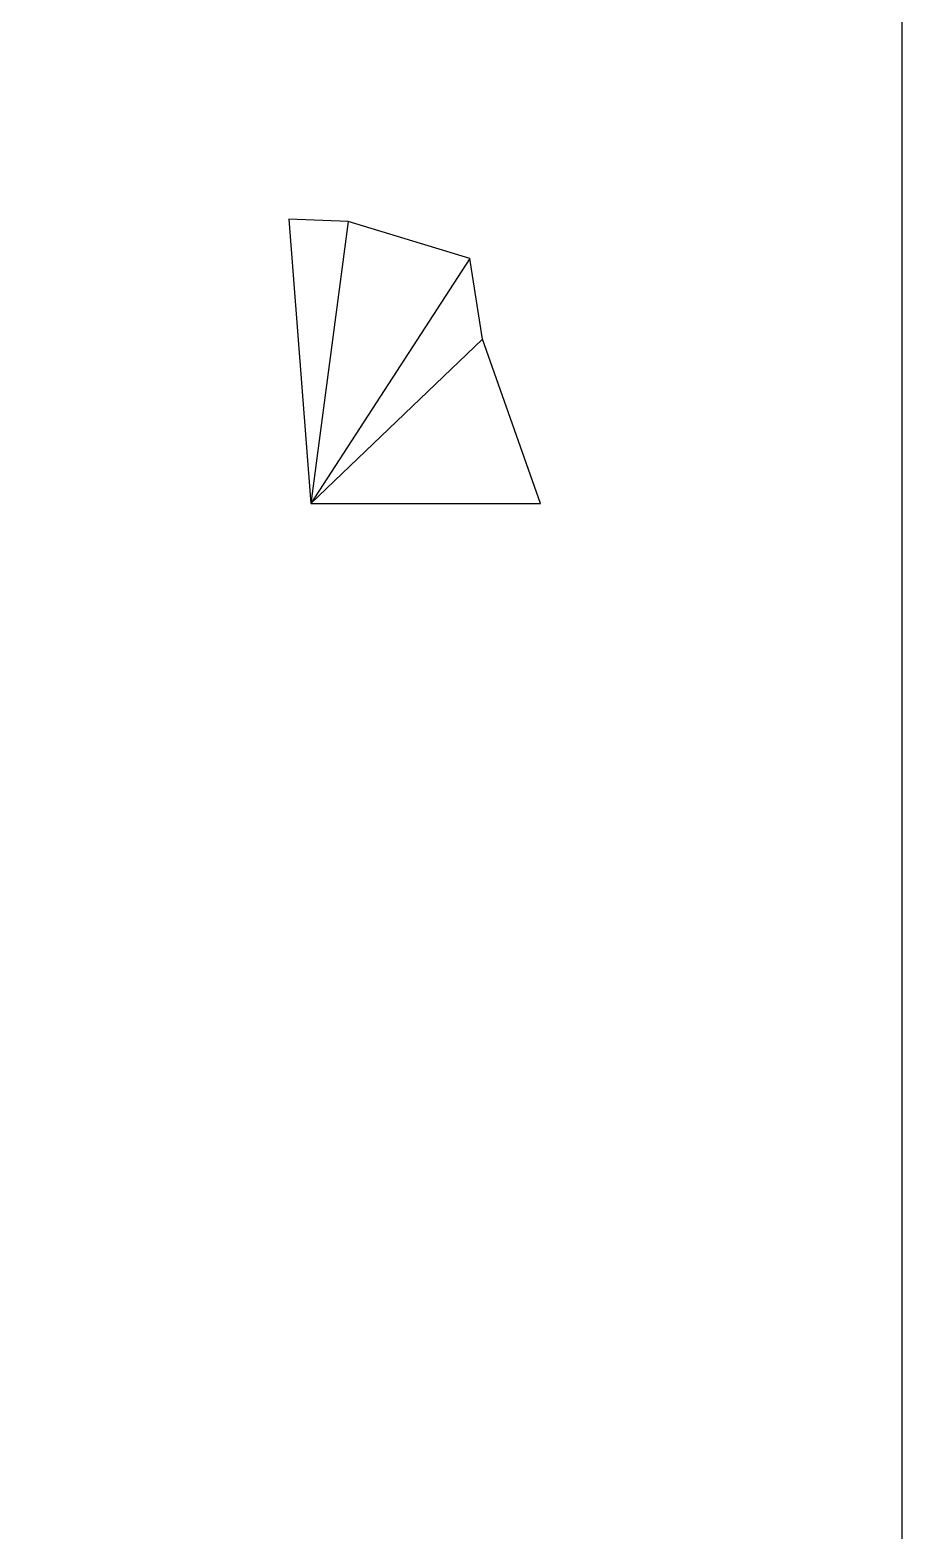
# Model space of a CAD drawing. Header units: inches. Extents: x 100101 to 119806, y -2288 to 8641.
# Drawn here: x 109580 to 111083, y 3177 to 5762 of the extents above; entities that cross this region are included whole.
import ezdxf

# ---------------------------------------------------------------- set-up
doc = ezdxf.new("R2010")
doc.units = ezdxf.units.IN
doc.header["$LTSCALE"] = 0.5
doc.header["$MEASUREMENT"] = 0
doc.layers.add('Toilet', color=7, linetype='Continuous', lineweight=25)

msp = doc.modelspace()

# ---------------------------------------------------------------- linework, layer by layer
at = {"layer": 'Toilet'}
for p, q in [((110128.5, 5432.6), (110026.5, 5436.4)), ((110026.5, 5436.4), (110064.2, 4946.9)), ((110128.5, 5432.6), (110064.2, 4946.9)), ((110338, 5368.8), (110128.5, 5432.6)), ((110338, 5368.8), (110064.2, 4946.9)), ((110359.8, 5229.5), (110338, 5368.8)), ((110359.8, 5229.5), (110064.2, 4946.9)), ((110460.2, 4946.9), (110359.8, 5229.5)), ((110064.2, 4946.9), (110460.2, 4946.9))]:
    msp.add_line(p, q, dxfattribs=at)
at = {"layer": 'Toilet', "color": 3}
msp.add_lwpolyline([(107653.2, 6932.2), (111082.9, 6932.2), (111082.9, -2287.9), (107653.2, -2287.9)], close=True, dxfattribs=at)

doc.saveas('drawing.dxf')
